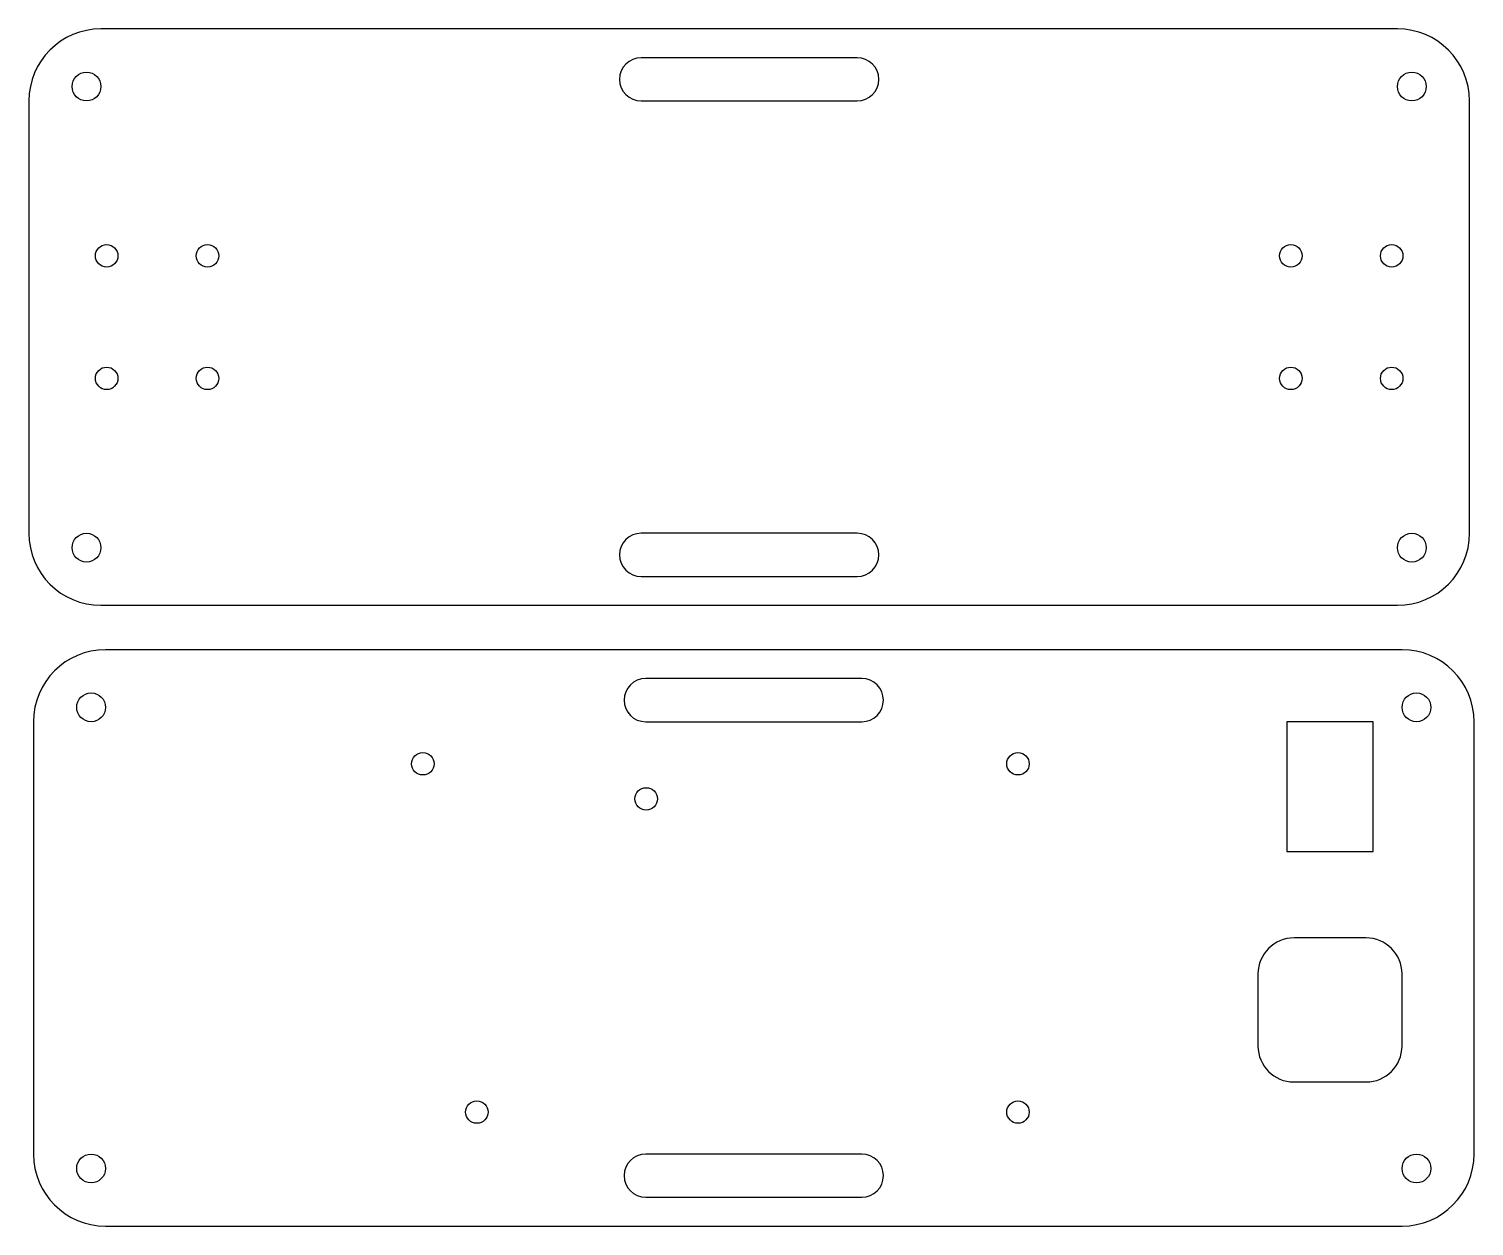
# Model space of a CAD drawing. Header units: millimetres. Extents: x 4 to 205, y 95 to 261.
import ezdxf

# ---------------------------------------------------------------- set-up
doc = ezdxf.new("R2010")
doc.units = ezdxf.units.MM

msp = doc.modelspace()

# ---------------------------------------------------------------- linework, layer by layer
at = {"color": 7, "linetype": 'Continuous', "lineweight": 25}
for p, q in [((194.26, 261.47), (14.26, 261.47)), ((119.26, 257.47), (89.26, 257.47)), ((4.26, 251.47), (4.26, 191.47)), ((89.26, 251.47), (119.26, 251.47)), ((204.26, 191.47), (204.26, 251.47)), ((119.26, 191.47), (89.26, 191.47)), ((89.26, 185.47), (119.26, 185.47)), ((14.26, 181.47), (194.26, 181.47)), ((194.9, 175.31), (14.9, 175.31)), ((119.9, 171.31), (89.9, 171.31)), ((4.9, 165.31), (4.9, 105.31)), ((89.9, 165.31), (119.9, 165.31)), ((190.9, 165.31), (178.9, 165.31)), ((178.9, 165.31), (178.9, 147.31)), ((190.9, 147.31), (190.9, 165.31)), ((204.9, 105.31), (204.9, 165.31)), ((178.9, 147.31), (190.9, 147.31)), ((189.9, 135.31), (179.9, 135.31)), ((174.9, 130.31), (174.9, 120.31)), ((194.9, 120.31), (194.9, 130.31)), ((179.9, 115.31), (189.9, 115.31)), ((119.9, 105.31), (89.9, 105.31)), ((89.9, 99.31), (119.9, 99.31)), ((14.9, 95.31), (194.9, 95.31))]:
    msp.add_line(p, q, dxfattribs=at)
for centre, radius in [((12.26, 253.47), 2), ((196.26, 253.47), 2), ((15.06, 229.97), 1.56), ((29.06, 229.97), 1.56), ((179.46, 229.97), 1.56), ((193.46, 229.97), 1.56), ((15.06, 212.97), 1.56), ((29.06, 212.97), 1.56), ((179.46, 212.97), 1.56), ((193.46, 212.97), 1.56), ((12.26, 189.47), 2), ((196.26, 189.47), 2), ((12.9, 167.31), 2), ((196.9, 167.31), 2), ((58.95, 159.48), 1.56), ((141.58, 159.48), 1.56), ((89.95, 154.6), 1.56), ((66.45, 111.14), 1.56), ((141.58, 111.14), 1.56), ((12.9, 103.31), 2), ((196.9, 103.31), 2)]:
    msp.add_circle(centre, radius, dxfattribs=at)
for centre, radius, start, end in [((14.26, 251.47), 10, 90, 180), ((194.26, 251.47), 10, 0, 90), ((89.26, 254.47), 3, 90, 270), ((119.26, 254.47), 3, 270, 90), ((14.26, 191.47), 10, 180, 270), ((89.26, 188.47), 3, 90, 270), ((119.26, 188.47), 3, 270, 90), ((194.26, 191.47), 10, 270, 0), ((14.9, 165.31), 10, 90, 180), ((194.9, 165.31), 10, 0, 90), ((89.9, 168.31), 3, 90, 270), ((119.9, 168.31), 3, 270, 90), ((179.9, 130.31), 5, 90, 180), ((189.9, 130.31), 5, 0, 90), ((179.9, 120.31), 5, 180, 270), ((189.9, 120.31), 5, 270, 0), ((14.9, 105.31), 10, 180, 270), ((89.9, 102.31), 3, 90, 270), ((119.9, 102.31), 3, 270, 90), ((194.9, 105.31), 10, 270, 0)]:
    msp.add_arc(centre, radius, start, end, dxfattribs=at)

doc.saveas('drawing.dxf')
